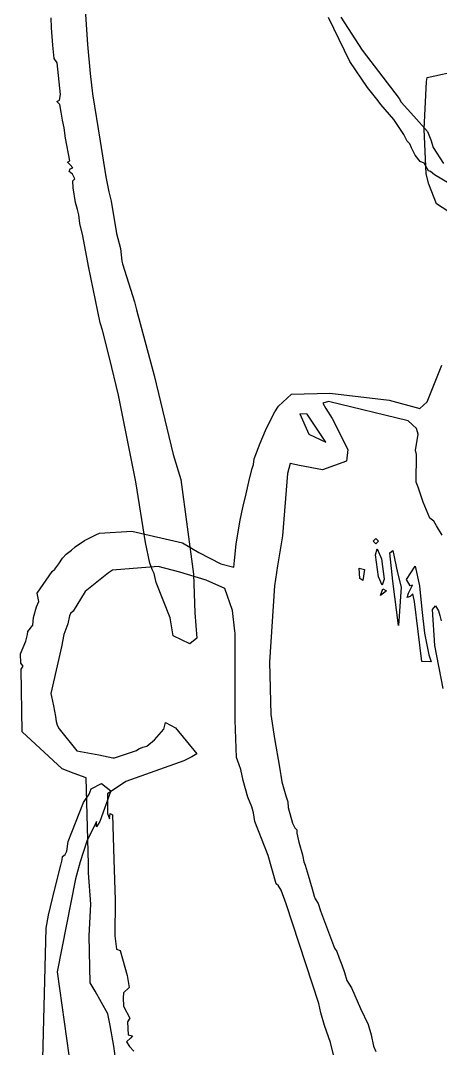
# Model space of a CAD drawing. Extents: x 0 to 208, y 1 to 205.
# Drawn here: x 197.656 to 199.305, y 186.73 to 190.768 of the extents above; entities that cross this region are included whole.
import ezdxf

# ---------------------------------------------------------------- set-up
doc = ezdxf.new("R2010")
doc.units = 0

msp = doc.modelspace()

# ---------------------------------------------------------------- linework, layer by layer
at = {"layer": 'test'}
for p, q in [((197.906834, 190.852733), (197.918518, 190.674064)), ((197.778006, 190.739272), (197.776594, 190.779584)), ((198.949422, 190.607835), (198.865478, 190.780473)), ((198.913932, 190.781675), (198.997904, 190.652409)), ((197.783198, 190.671702), (197.778006, 190.739272)), ((197.78746, 190.619203), (197.783198, 190.671702)), ((197.918518, 190.674064), (197.928848, 190.560309)), ((198.997904, 190.652409), (199.143246, 190.461539)), ((197.800442, 190.602552), (197.78746, 190.619203)), ((197.812973, 190.477638), (197.800442, 190.602552)), ((199.018944, 190.505343), (198.949422, 190.607835)), ((199.253305, 190.544219), (199.384883, 190.572899)), ((197.928848, 190.560309), (197.939149, 190.480449)), ((199.250765, 190.529318), (199.253305, 190.544219)), ((199.060485, 190.453064), (199.018944, 190.505343)), ((199.240915, 190.342264), (199.250765, 190.529318)), ((197.799172, 190.450009), (197.808881, 190.454976)), ((197.8108, 190.439058), (197.799172, 190.450009)), ((197.808881, 190.454976), (197.812973, 190.477638)), ((197.939149, 190.480449), (197.968122, 190.294304)), ((199.071745, 190.439207), (199.060485, 190.453064)), ((199.143246, 190.461539), (199.151177, 190.447738)), ((197.816218, 190.408034), (197.8108, 190.439058)), ((199.122181, 190.379308), (199.071745, 190.439207)), ((199.151177, 190.447738), (199.200298, 190.392586)), ((197.821383, 190.377012), (197.816218, 190.408034)), ((197.826858, 190.347494), (197.821383, 190.377012)), ((199.161306, 190.320659), (199.122181, 190.379308)), ((199.200298, 190.392586), (199.254411, 190.332609)), ((197.831966, 190.306962), (197.826858, 190.347494)), ((199.249241, 190.16644), (199.240915, 190.342264)), ((199.254411, 190.332609), (199.267337, 190.299614)), ((197.849408, 190.21761), (197.831966, 190.306962)), ((197.968122, 190.294304), (197.991038, 190.154694)), ((199.174231, 190.295175), (199.161306, 190.320659)), ((199.18569, 190.284083), (199.174231, 190.295175)), ((199.267337, 190.299614), (199.276706, 190.269103)), ((199.191165, 190.268476), (199.18569, 190.284083)), ((199.205558, 190.240136), (199.191165, 190.268476)), ((199.276706, 190.269103), (199.317902, 190.206896)), ((197.840518, 190.212163), (197.849408, 190.21761)), ((197.850875, 190.201213), (197.840518, 190.212163)), ((199.225963, 190.214708), (199.205558, 190.240136)), ((199.241485, 190.207962), (199.225963, 190.214708)), ((199.257967, 190.177324), (199.241485, 190.207962)), ((197.846896, 190.175954), (197.850988, 190.185634)), ((197.860132, 190.164355), (197.846896, 190.175954)), ((197.861204, 190.190263), (197.850875, 190.201213)), ((197.850988, 190.185634), (197.861204, 190.190263)), ((199.259796, 190.126229), (199.249241, 190.16644)), ((199.266349, 190.174784), (199.257967, 190.177324)), ((199.282294, 190.161689), (199.266349, 190.174784)), ((197.868937, 190.146321), (197.860132, 190.164355)), ((197.860894, 190.139293), (197.868937, 190.146321)), ((197.862587, 190.11141), (197.860894, 190.139293)), ((197.991038, 190.154694), (198.002496, 190.095063)), ((199.290166, 190.048669), (199.259796, 190.126229)), ((199.403404, 190.090304), (199.282294, 190.161689)), ((197.872155, 190.053856), (197.862587, 190.11141)), ((198.002496, 190.095063), (198.011725, 190.058871)), ((197.88, 190.02542), (197.872155, 190.053856)), ((198.011725, 190.058871), (198.033117, 189.932359)), ((199.511911, 189.902376), (199.290166, 190.048669)), ((197.884742, 190.004676), (197.88, 190.02542)), ((197.88906, 189.971067), (197.884742, 190.004676)), ((197.90097, 189.922), (197.88906, 189.971067)), ((198.033117, 189.932359), (198.048527, 189.872469)), ((197.922673, 189.803074), (197.90097, 189.922)), ((198.048527, 189.872469), (198.053437, 189.822809)), ((197.969171, 189.580553), (197.922673, 189.803074)), ((198.053437, 189.822809), (198.05626, 189.812621)), ((198.05626, 189.812621), (198.103755, 189.663475)), ((198.103755, 189.663475), (198.111911, 189.632453)), ((198.111911, 189.632453), (198.180903, 189.373921)), ((197.9784, 189.552305), (197.969171, 189.580553)), ((198.005719, 189.443904), (197.9784, 189.552305)), ((198.040782, 189.29635), (198.005719, 189.443904)), ((199.300907, 189.387716), (199.310587, 189.41512)), ((198.180903, 189.373921), (198.25574, 189.06368)), ((199.253508, 189.270616), (199.300907, 189.387716)), ((198.109134, 188.956287), (198.040782, 189.29635)), ((198.669421, 189.252824), (198.719998, 189.300732)), ((198.719998, 189.300732), (198.871077, 189.304852)), ((198.871077, 189.304852), (199.103755, 189.277505)), ((199.103755, 189.277505), (199.224224, 189.244341)), ((198.654577, 189.230698), (198.669421, 189.252824)), ((198.86624, 189.271174), (198.842787, 189.265134)), ((198.842787, 189.265134), (198.855713, 189.244814)), ((198.855713, 189.244814), (198.8799, 189.20552)), ((199.178764, 189.196235), (198.86624, 189.271174)), ((199.224224, 189.244341), (199.253508, 189.270616)), ((198.633071, 189.188066), (198.654577, 189.230698)), ((198.782522, 189.222511), (198.75347, 189.222793)), ((198.75347, 189.222793), (198.788093, 189.143037)), ((198.855267, 189.111372), (198.782522, 189.222511)), ((198.8799, 189.20552), (198.942144, 189.083456)), ((198.596777, 189.108634), (198.618255, 189.157755)), ((198.618255, 189.157755), (198.633071, 189.188066)), ((199.211671, 189.165021), (199.178764, 189.196235)), ((199.217513, 189.142811), (199.211671, 189.165021)), ((198.788093, 189.143037), (198.855267, 189.111397)), ((199.213167, 189.111278), (199.217513, 189.142811)), ((198.573861, 189.047039), (198.596777, 189.108634)), ((198.855267, 189.111397), (198.855267, 189.111372)), ((198.942144, 189.083456), (198.936386, 189.037911)), ((199.207607, 189.080499), (199.213167, 189.111278)), ((199.211078, 189.062888), (199.207607, 189.080499)), ((198.25574, 189.06368), (198.285585, 188.965436)), ((198.570474, 189.02449), (198.573861, 189.047039)), ((198.936386, 189.037911), (198.842387, 189.002952)), ((199.209949, 188.955028), (199.211078, 189.062888)), ((198.555601, 188.968429), (198.566185, 189.007924)), ((198.566185, 189.007924), (198.570474, 189.02449)), ((198.715652, 189.028127), (198.704843, 188.989047)), ((198.752313, 189.020027), (198.715652, 189.028127)), ((198.842387, 189.002952), (198.752313, 189.020027)), ((198.146387, 188.717234), (198.109134, 188.956287)), ((198.285585, 188.965436), (198.335185, 188.593148)), ((198.541829, 188.909197), (198.555601, 188.968429)), ((198.704843, 188.989047), (198.684664, 188.744456)), ((199.217795, 188.93516), (199.209949, 188.955028)), ((199.237353, 188.876311), (199.217795, 188.93516)), ((198.529834, 188.860076), (198.541829, 188.909197)), ((199.26312, 188.81372), (199.237353, 188.876311)), ((198.517332, 188.79865), (198.525488, 188.837188)), ((198.525488, 188.837188), (198.529834, 188.860076)), ((198.503334, 188.710634), (198.517332, 188.79865)), ((199.279743, 188.801415), (199.26312, 188.81372)), ((199.290157, 188.783889), (199.279743, 188.801415)), ((197.951392, 188.747517), (197.966096, 188.754629)), ((197.966096, 188.754629), (198.092777, 188.761741)), ((198.092777, 188.761741), (198.291845, 188.716171)), ((199.311832, 188.746364), (199.290157, 188.783889)), ((197.870138, 188.700499), (197.907442, 188.725617)), ((197.907442, 188.725617), (197.951392, 188.747517)), ((198.163236, 188.637091), (198.146387, 188.717234)), ((198.291845, 188.716171), (198.35668, 188.678988)), ((198.684664, 188.744456), (198.665275, 188.625652)), ((199.041427, 188.723495), (199.051756, 188.733824)), ((199.051756, 188.713137), (199.041427, 188.723495)), ((199.041427, 188.723495), (199.041427, 188.723495)), ((199.051756, 188.733824), (199.062114, 188.723495)), ((199.062114, 188.723495), (199.051756, 188.713137)), ((197.821313, 188.65588), (197.835707, 188.671712)), ((197.835707, 188.671712), (197.856111, 188.687319)), ((197.856111, 188.687319), (197.870138, 188.700499)), ((198.35668, 188.678988), (198.443356, 188.634533)), ((198.49673, 188.647402), (198.503334, 188.710634)), ((199.050794, 188.669195), (199.0572, 188.69245)), ((199.0572, 188.69245), (199.074218, 188.65367)), ((199.106902, 188.67771), (199.117824, 188.686318)), ((199.118981, 188.566427), (199.106902, 188.67771)), ((199.117824, 188.686318), (199.136253, 188.598417)), ((197.790269, 188.613123), (197.805791, 188.634092)), ((197.805791, 188.634092), (197.821313, 188.65588)), ((198.174017, 188.608652), (198.163236, 188.637091)), ((198.443356, 188.634533), (198.493908, 188.620676)), ((198.493908, 188.620676), (198.49673, 188.647402)), ((199.062111, 188.58347), (199.050794, 188.669195)), ((199.074218, 188.65367), (199.084689, 188.573511)), ((197.721429, 188.518074), (197.780081, 188.604402)), ((197.780081, 188.604402), (197.790269, 188.613123)), ((198.000983, 188.598369), (197.909529, 188.525412)), ((198.016929, 188.608557), (198.000983, 188.598369)), ((198.19645, 188.622838), (198.016929, 188.608557)), ((198.180875, 188.595726), (198.174017, 188.608652)), ((198.188777, 188.560637), (198.180875, 188.595726)), ((198.282003, 188.600627), (198.19645, 188.622838)), ((198.385415, 188.569845), (198.282003, 188.600627)), ((198.335185, 188.593148), (198.340717, 188.441798)), ((198.665275, 188.625652), (198.653874, 188.548092)), ((198.988694, 188.576133), (198.986154, 188.61734)), ((198.986154, 188.61734), (199.007405, 188.612316)), ((199.007405, 188.612316), (199.000632, 188.568369)), ((199.136253, 188.598417), (199.150534, 188.542481)), ((199.172118, 188.571843), (199.20649, 188.6243)), ((199.20649, 188.6243), (199.222605, 188.547696)), ((198.243689, 188.421758), (198.188777, 188.560637)), ((198.458259, 188.536952), (198.385415, 188.569845)), ((198.98875, 188.57613), (198.988694, 188.576133)), ((199.000632, 188.568369), (198.98875, 188.57613)), ((199.062139, 188.58347), (199.062111, 188.58347)), ((199.076561, 188.549861), (199.062139, 188.58347)), ((199.084689, 188.573511), (199.076561, 188.549861)), ((199.140402, 188.391359), (199.118981, 188.566427)), ((199.186173, 188.547685), (199.172118, 188.571843)), ((199.179682, 188.518582), (199.195486, 188.550761)), ((199.195486, 188.550761), (199.186173, 188.547685)), ((197.728203, 188.485579), (197.721429, 188.518074)), ((197.909529, 188.525412), (197.862534, 188.447792)), ((198.488516, 188.450121), (198.458259, 188.536952)), ((198.653874, 188.548092), (198.634457, 188.248194)), ((199.069646, 188.509017), (199.078903, 188.535208)), ((199.093127, 188.528011), (199.069646, 188.509018)), ((199.078903, 188.535208), (199.093127, 188.528011)), ((199.150534, 188.542481), (199.140402, 188.391374)), ((199.174517, 188.50196), (199.179682, 188.518582)), ((199.196446, 188.516663), (199.186201, 188.505713)), ((199.203304, 188.485593), (199.196446, 188.516663)), ((199.222605, 188.547696), (199.232906, 188.454625)), ((197.719256, 188.465654), (197.728203, 188.485579)), ((199.069646, 188.509018), (199.069646, 188.509017)), ((199.186201, 188.505713), (199.174517, 188.50196)), ((199.232522, 188.250372), (199.203304, 188.485593)), ((197.706613, 188.423538), (197.719256, 188.465654)), ((197.852317, 188.439015), (197.84831, 188.429166)), ((197.862534, 188.447792), (197.852317, 188.439015)), ((198.340717, 188.441798), (198.348224, 188.342153)), ((198.497745, 188.369422), (198.488516, 188.450121)), ((199.232906, 188.454625), (199.24332, 188.361554)), ((199.274478, 188.45396), (199.28571, 188.4692)), ((199.283904, 188.312852), (199.274478, 188.45396)), ((199.28571, 188.4692), (199.297479, 188.449924)), ((199.297479, 188.449924), (199.302926, 188.43062)), ((199.302926, 188.43062), (199.308034, 188.409622)), ((197.684966, 188.367841), (197.704637, 188.393156)), ((197.704637, 188.393156), (197.706613, 188.423538)), ((197.842157, 188.398099), (197.825478, 188.356866)), ((197.84831, 188.429166), (197.842157, 188.398099)), ((198.254893, 188.35063), (198.243689, 188.421758)), ((199.140402, 188.391374), (199.140402, 188.391359)), ((197.67681, 188.330701), (197.683273, 188.355818)), ((197.683273, 188.355818), (197.684966, 188.367841)), ((197.825478, 188.356866), (197.816588, 188.307249)), ((198.25491, 188.350631), (198.254893, 188.35063)), ((198.320425, 188.320281), (198.25491, 188.350631)), ((198.498591, 188.361661), (198.497745, 188.369422)), ((198.498591, 188.020243), (198.498591, 188.361661)), ((199.24332, 188.361554), (199.259661, 188.276918)), ((197.656067, 188.280316), (197.67681, 188.330701)), ((198.348224, 188.342153), (198.320425, 188.320281)), ((199.316548, 188.144382), (199.283904, 188.312852)), ((197.657196, 188.243469), (197.656067, 188.280316)), ((197.816588, 188.307249), (197.775485, 188.125075)), ((199.259661, 188.276918), (199.268917, 188.248479)), ((197.666086, 188.232236), (197.657196, 188.243469)), ((197.658296, 188.220326), (197.666086, 188.232236)), ((198.634457, 188.248194), (198.639649, 188.041368)), ((199.268917, 188.248479), (199.232516, 188.250455)), ((199.232516, 188.250455), (199.232522, 188.250372)), ((197.662784, 187.973706), (197.658296, 188.220326)), ((197.775485, 188.125075), (197.777461, 188.113363)), ((197.777461, 188.113363), (197.785419, 188.076425)), ((197.785419, 188.076425), (197.793068, 188.034016)), ((197.793068, 188.034016), (197.796398, 188.014063)), ((198.639649, 188.041368), (198.653817, 187.948297)), ((197.796398, 188.014063), (197.79922, 187.999585)), ((197.79922, 187.999585), (197.807517, 187.986349)), ((197.807517, 187.986349), (197.877133, 187.899043)), ((198.218475, 187.983862), (198.225079, 188.010165)), ((198.225079, 188.010165), (198.26518, 187.989704)), ((198.26518, 187.989704), (198.348732, 187.887238)), ((198.504264, 187.872875), (198.498591, 188.020243)), ((197.818864, 187.828302), (197.662784, 187.973706)), ((198.18206, 187.94213), (198.218475, 187.983862)), ((198.653817, 187.948297), (198.67298, 187.834545)), ((198.11206, 187.900672), (198.121204, 187.907078)), ((198.121204, 187.907078), (198.136727, 187.913174)), ((198.136727, 187.913174), (198.152249, 187.916956)), ((198.152249, 187.916956), (198.18206, 187.94213)), ((197.877133, 187.899043), (197.963496, 187.883549)), ((197.963496, 187.883549), (198.017951, 187.872401)), ((198.017951, 187.872401), (198.025712, 187.871273)), ((198.025712, 187.871273), (198.11206, 187.900672)), ((198.329315, 187.875526), (198.297347, 187.860399)), ((198.348732, 187.887238), (198.329315, 187.875526)), ((198.514621, 187.844438), (198.504264, 187.872875)), ((197.866438, 187.810212), (197.818864, 187.828302)), ((198.297347, 187.860399), (198.069986, 187.778264)), ((198.52179, 187.826348), (198.514621, 187.844438)), ((198.530002, 187.782395), (198.52179, 187.826348)), ((198.67298, 187.834545), (198.68218, 187.777669)), ((197.913538, 187.792743), (197.866438, 187.810212)), ((197.923133, 187.454065), (197.913538, 187.792743)), ((197.925396, 187.729647), (197.933468, 187.750334)), ((197.933468, 187.750334), (197.973803, 187.771021)), ((197.973803, 187.771021), (198.010985, 187.742581)), ((198.069986, 187.778264), (197.997342, 187.73034)), ((198.549335, 187.717763), (198.530002, 187.782395)), ((198.68218, 187.777669), (198.698154, 187.722542)), ((197.903298, 187.696037), (197.925396, 187.729647)), ((198.010985, 187.742581), (197.967185, 187.62107)), ((197.997342, 187.73034), (197.99706, 187.684211)), ((198.5648, 187.678983), (198.549335, 187.717763)), ((198.698154, 187.722542), (198.705294, 187.699287)), ((197.856935, 187.579699), (197.903298, 187.696037)), ((197.99706, 187.684211), (197.99706, 187.653183)), ((198.571489, 187.655728), (198.5648, 187.678983)), ((198.705294, 187.699287), (198.707552, 187.676851)), ((198.707552, 187.676851), (198.724457, 187.614804)), ((197.99706, 187.653183), (198.00595, 187.632496)), ((198.00595, 187.632496), (198.007644, 187.653183)), ((198.007644, 187.653183), (198.016646, 187.648018)), ((198.016646, 187.648018), (198.02198, 187.472211)), ((198.57671, 187.622118), (198.571489, 187.655728)), ((198.601941, 187.554898), (198.57671, 187.622118)), ((197.95392, 187.62107), (197.916528, 187.544972)), ((197.954767, 187.600383), (197.95392, 187.62107)), ((197.967185, 187.62107), (197.954767, 187.600383)), ((198.724457, 187.614804), (198.73394, 187.596714)), ((198.73394, 187.596714), (198.740854, 187.588953)), ((198.740854, 187.588953), (198.741701, 187.576027)), ((197.837687, 187.504724), (197.843303, 187.543504)), ((197.843303, 187.543504), (197.856935, 187.579699)), ((197.916528, 187.544972), (197.890818, 187.46365)), ((198.628159, 187.487681), (198.601941, 187.554898)), ((198.741701, 187.576027), (198.7487, 187.54063)), ((197.831168, 187.491798), (197.837687, 187.504724)), ((198.7487, 187.54063), (198.763827, 187.491292)), ((197.814771, 187.450425), (197.820105, 187.471111)), ((197.820105, 187.471111), (197.820951, 187.484037)), ((197.820951, 187.484037), (197.831168, 187.491798)), ((197.890818, 187.46365), (197.875747, 187.410239)), ((198.02198, 187.472211), (198.028189, 187.311923)), ((198.660654, 187.376511), (198.628159, 187.487681)), ((198.763827, 187.491292), (198.768343, 187.46294)), ((198.768343, 187.46294), (198.773649, 187.450015)), ((197.78875, 187.35218), (197.814771, 187.450425)), ((197.923133, 187.420446), (197.923133, 187.454065)), ((197.931741, 187.29635), (197.923133, 187.420446)), ((198.773649, 187.450015), (198.785389, 187.410351)), ((197.872361, 187.397031), (197.799485, 187.031621)), ((197.875747, 187.410239), (197.872361, 187.397031)), ((198.785389, 187.410351), (198.801278, 187.356924)), ((197.765974, 187.253939), (197.78875, 187.35218)), ((198.669177, 187.36875), (198.660654, 187.376511)), ((198.679535, 187.352071), (198.669177, 187.36875)), ((198.699008, 187.297783), (198.679535, 187.352071)), ((198.801278, 187.356924), (198.809688, 187.328484)), ((198.028189, 187.311923), (198.026496, 187.172313)), ((198.809688, 187.328484), (198.813837, 187.317477)), ((198.813837, 187.317477), (198.824787, 187.298851)), ((198.824787, 187.298851), (198.834298, 187.270414)), ((197.925504, 187.172263), (197.931741, 187.29635)), ((198.827193, 186.90618), (198.699008, 187.297783)), ((198.834298, 187.270414), (198.889114, 187.123565)), ((197.757169, 187.202233), (197.765974, 187.253939)), ((197.741224, 186.592097), (197.757169, 187.202233)), ((197.929427, 186.987848), (197.925504, 187.172263)), ((198.026496, 187.172313), (198.033298, 187.120401)), ((198.033298, 187.120401), (198.047409, 187.114644)), ((198.047409, 187.114644), (198.074192, 187.016665)), ((198.889114, 187.123565), (198.898879, 187.110639)), ((198.898879, 187.110639), (198.907487, 187.084788)), ((198.907487, 187.084788), (198.917816, 187.058936)), ((198.917816, 187.058936), (198.928145, 187.027914)), ((197.799485, 187.031621), (197.912871, 186.224534)), ((198.074192, 187.016665), (198.080231, 186.985127)), ((198.928145, 187.027914), (198.938277, 186.996887)), ((197.948731, 186.954775), (197.929427, 186.987848)), ((198.080231, 186.985127), (198.082207, 186.969068)), ((198.938277, 186.996887), (198.95538, 186.96845)), ((197.998577, 186.866628), (197.948731, 186.954775)), ((198.060419, 186.948974), (198.059008, 186.929219)), ((198.082207, 186.969068), (198.060419, 186.948974)), ((198.95538, 186.96845), (198.991767, 186.887469)), ((198.059008, 186.929219), (198.059855, 186.896128)), ((198.059855, 186.896128), (198.085678, 186.849212)), ((198.835886, 186.869988), (198.827193, 186.90618)), ((198.008624, 186.82066), (197.998577, 186.866628)), ((198.849743, 186.820672), (198.835886, 186.869988)), ((198.991767, 186.887469), (199.021202, 186.823509)), ((198.022199, 186.738468), (198.008624, 186.82066)), ((198.085678, 186.849212), (198.075716, 186.834)), ((198.075716, 186.834), (198.078876, 186.784004)), ((198.87359, 186.753455), (198.849743, 186.820672)), ((199.021202, 186.823509), (199.033197, 186.78298)), ((198.078876, 186.784004), (198.095217, 186.779235)), ((198.095217, 186.779235), (198.088783, 186.771304)), ((199.033197, 186.78298), (199.042736, 186.739458)), ((198.034589, 186.652981), (198.022199, 186.738468)), ((198.088783, 186.771304), (198.071736, 186.756036)), ((198.071736, 186.756036), (198.084041, 186.737946)), ((198.084041, 186.737946), (198.101087, 186.719855)), ((198.889226, 186.688818), (198.87359, 186.753455)), ((199.042736, 186.739458), (199.051654, 186.718009))]:
    msp.add_line(p, q, dxfattribs=at)

doc.saveas('drawing.dxf')
